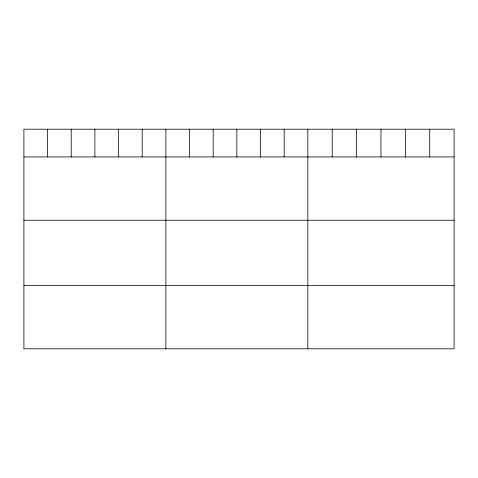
<?xml version="1.0" encoding="UTF-8"?>
<svg xmlns="http://www.w3.org/2000/svg" width="478" height="478" viewBox="0 0 478 478"><rect width="100%" height="100%" fill="white"/><g stroke="black" fill="none" stroke-linecap="round" stroke-linejoin="round"><path stroke-width="0.72" d="M454.1 156.933L454.1 348.797L23.9 348.797L23.9 129.203L454.1 129.203L454.1 156.933L23.9 156.933M23.9 220.244L454.1 220.244M23.9 285.48L454.1 285.48M429.722 129.203L429.722 156.933M405.344 129.203L405.344 156.933M380.966 129.203L380.966 156.933M356.588 129.203L356.588 156.933M332.21 129.203L332.21 156.933M307.832 129.203L307.832 348.797M284.171 129.203L284.171 156.933M260.51 129.203L260.51 156.933M236.849 129.203L236.849 156.933M213.188 129.203L213.188 156.933M189.527 129.203L189.527 156.933M165.866 129.203L165.866 348.797M142.205 129.203L142.205 156.933M118.544 129.203L118.544 156.933M94.883 129.203L94.883 156.933M71.222 129.203L71.222 156.933M47.561 129.203L47.561 156.933"/></g></svg>
